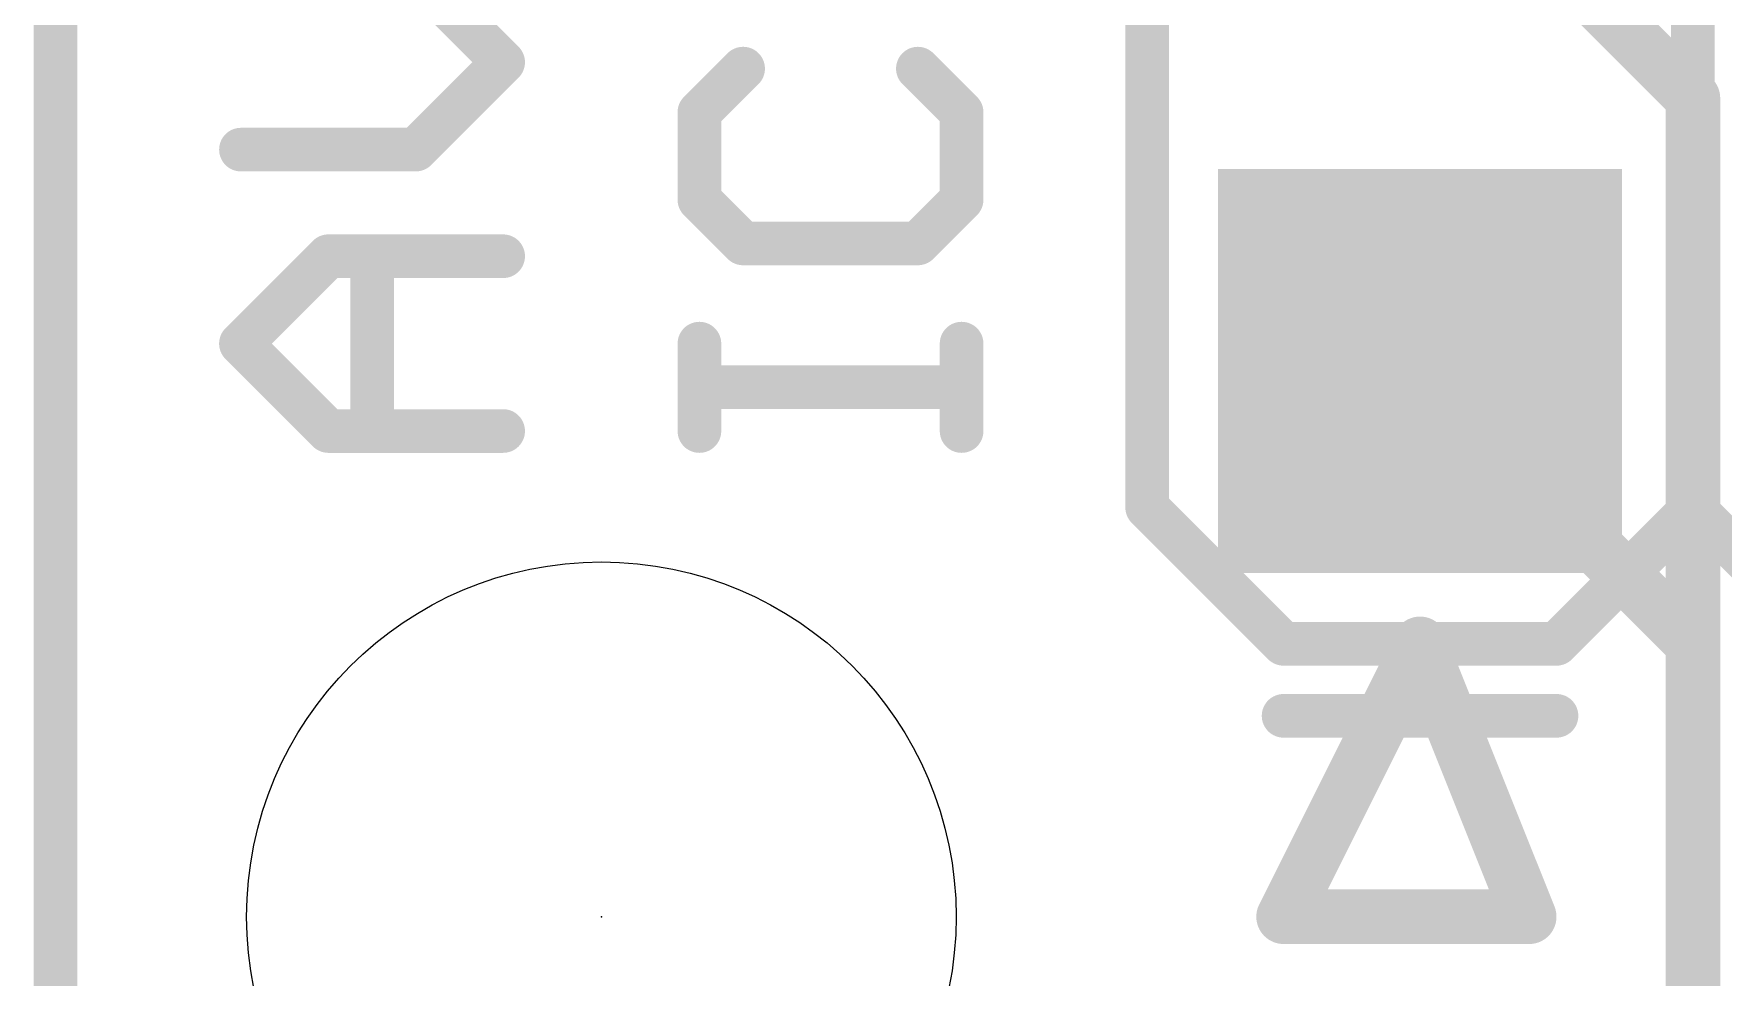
# Model space of a CAD drawing. Extents: x -66 to 17.9, y -10.2 to 50.9.
# Drawn here: x -0.1 to 7.76, y 22.58 to 26.97 of the extents above; entities that cross this region are included whole.
import ezdxf

# ---------------------------------------------------------------- set-up
doc = ezdxf.new("R2010")
doc.units = 0
for name, color, linetype in [('1', 12, 'CONTINUOUS'), ('16', 132, 'CONTINUOUS'), ('17', 110, 'CONTINUOUS'), ('20', 53, 'CONTINUOUS'), ('21', 41, 'CONTINUOUS'), ('23', 53, 'CONTINUOUS'), ('51', 53, 'CONTINUOUS')]:
    doc.layers.add(name, color=color, linetype=linetype)

# ---------------------------------------------------------------- blocks, each defined once
blk = doc.blocks.new('RECT')
blk.add_solid([(-0.5, -0.5), (0.5, -0.5), (-0.5, 0.5), (0.5, 0.5)])
blk = doc.blocks.new('SQUAREP')
blk.add_solid([(-0.5, -0.5), (0.5, -0.5), (-0.5, 0.5), (0.5, 0.5)])

msp = doc.modelspace()

# ---------------------------------------------------------------- linework, layer by layer
at = {"layer": '1', "const_width": 0.254}
for points in [[(6.35, 25.4), (7.62, 24.13)], [(7.62, 24.13), (7.62, 19.05)]]:
    msp.add_lwpolyline(points, dxfattribs=at)
at = {"layer": '1', "const_width": 0.127}
for points in [[(6.3949, 25.4449, 1), (6.3051, 25.3551)], [(7.6835, 24.13, 1), (7.5565, 24.13)], [(7.5751, 24.0851, 1), (7.6649, 24.1749)]]:
    msp.add_lwpolyline(points, format="xyb", dxfattribs=at)
at = {"layer": '16', "const_width": 0.254}
for points in [[(6.35, 27.94), (7.62, 26.67)], [(7.62, 26.67), (7.62, 20.32)]]:
    msp.add_lwpolyline(points, dxfattribs=at)
at = {"layer": '16', "const_width": 0.127}
for points in [[(7.6835, 26.67, 1), (7.5565, 26.67)], [(7.5751, 26.6251, 1), (7.6649, 26.7149)]]:
    msp.add_lwpolyline(points, format="xyb", dxfattribs=at)
at = {"layer": '20', "const_width": 0.2032}
msp.add_lwpolyline([(0, 32.766), (0, 0)], dxfattribs=at)
at = {"layer": '20'}
msp.add_circle((2.54, 22.86), 1.651, dxfattribs=at)
at = {"layer": '21'}
for points, const_width in [([(2.0828, 26.8371), (1.6761, 27.2438)], 0.2032), ([(1.6761, 26.4303), (2.0828, 26.8371)], 0.2032), ([(3.1995, 26.8072), (2.9962, 26.6039)], 0.2032), ([(4.2164, 26.6039), (4.013, 26.8072)], 0.2032), ([(2.9962, 26.6039), (2.9962, 26.1971)], 0.2032), ([(4.2164, 26.1971), (4.2164, 26.6039)], 0.2032), ([(0.8626, 26.4303), (1.6761, 26.4303)], 0.2032), ([(2.9962, 26.1971), (3.1995, 25.9938)], 0.2032), ([(4.013, 25.9938), (4.2164, 26.1971)], 0.2032), ([(0.8626, 25.5273), (1.2693, 25.9341)], 0.2032), ([(1.2693, 25.9341), (2.0828, 25.9341)], 0.2032), ([(1.4727, 25.1206), (1.4727, 25.9341)], 0.2032), ([(3.1995, 25.9938), (4.013, 25.9938)], 0.2032), ([(1.2693, 25.1206), (0.8626, 25.5273)], 0.2032), ([(2.9962, 25.1206), (2.9962, 25.5273)], 0.2032), ([(4.2164, 25.1206), (4.2164, 25.5273)], 0.2032), ([(4.2164, 25.324), (2.9962, 25.324)], 0.2032), ([(2.0828, 25.1206), (1.2693, 25.1206)], 0.2032), ([(6.35, 24.13), (5.715, 22.86)], 0.254), ([(6.858, 22.86), (6.35, 24.13)], 0.254), ([(5.715, 22.86), (6.858, 22.86)], 0.254)]:
    msp.add_lwpolyline(points, dxfattribs=dict(at, const_width=const_width))
for points, const_width in [([(2.1187, 26.8012, 1), (2.0469, 26.873)], 0.1016), ([(2.0469, 26.8012, 1), (2.1187, 26.873)], 0.1016), ([(3.2355, 26.7713, 1), (3.1636, 26.8432)], 0.1016), ([(4.0489, 26.8432, 1), (3.9771, 26.7713)], 0.1016), ([(2.9602, 26.6398, 1), (3.0321, 26.5679)], 0.1016), ([(3.047, 26.6039, 1), (2.9454, 26.6039)], 0.1016), ([(4.2672, 26.6039, 1), (4.1656, 26.6039)], 0.1016), ([(4.1805, 26.5679, 1), (4.2523, 26.6398)], 0.1016), ([(0.8626, 26.4811, 1), (0.8626, 26.3795)], 0.1016), ([(1.6401, 26.4662, 1), (1.712, 26.3944)], 0.1016), ([(1.6761, 26.3795, 1), (1.6761, 26.4811)], 0.1016), ([(3.0321, 26.233, 1), (2.9602, 26.1612)], 0.1016), ([(4.2523, 26.1612, 1), (4.1805, 26.233)], 0.1016), ([(2.9454, 26.1971, 1), (3.047, 26.1971)], 0.1016), ([(4.1656, 26.1971, 1), (4.2672, 26.1971)], 0.1016), ([(1.2693, 25.9849, 1), (1.2693, 25.8833)], 0.1016), ([(1.3052, 25.8982, 1), (1.2334, 25.97)], 0.1016), ([(1.5235, 25.9341, 1), (1.4219, 25.9341)], 0.1016), ([(2.0828, 25.8833, 1), (2.0828, 25.9849)], 0.1016), ([(3.1995, 26.0446, 1), (3.1995, 25.943)], 0.1016), ([(3.1636, 25.9578, 1), (3.2355, 26.0297)], 0.1016), ([(3.9771, 26.0297, 1), (4.0489, 25.9578)], 0.1016), ([(4.013, 25.943, 1), (4.013, 26.0446)], 0.1016), ([(0.8985, 25.5633, 1), (0.8266, 25.4914)], 0.1016), ([(0.8266, 25.5633, 1), (0.8985, 25.4914)], 0.1016), ([(3.047, 25.5273, 1), (2.9454, 25.5273)], 0.1016), ([(4.2672, 25.5273, 1), (4.1656, 25.5273)], 0.1016), ([(2.9962, 25.3748, 1), (2.9962, 25.2732)], 0.1016), ([(4.2164, 25.2732, 1), (4.2164, 25.3748)], 0.1016), ([(1.2693, 25.1714, 1), (1.2693, 25.0698)], 0.1016), ([(1.2334, 25.0847, 1), (1.3052, 25.1565)], 0.1016), ([(1.4219, 25.1206, 1), (1.5235, 25.1206)], 0.1016), ([(2.0828, 25.0698, 1), (2.0828, 25.1714)], 0.1016), ([(2.9454, 25.1206, 1), (3.047, 25.1206)], 0.1016), ([(4.1656, 25.1206, 1), (4.2672, 25.1206)], 0.1016), ([(6.409, 24.1536, 1), (6.291, 24.1064)], 0.127), ([(6.4068, 24.1016, 1), (6.2932, 24.1584)], 0.127), ([(5.715, 22.9235, 1), (5.715, 22.7965)], 0.127), ([(6.858, 22.7965, 1), (6.858, 22.9235)], 0.127), ([(5.6582, 22.8884, 1), (5.7718, 22.8316)], 0.127), ([(6.799, 22.8364, 1), (6.917, 22.8836)], 0.127)]:
    msp.add_lwpolyline(points, format="xyb", dxfattribs=dict(at, const_width=const_width))
at = {"layer": '23'}
msp.add_point((2.54, 22.86), dxfattribs=at)
at = {"layer": '51', "const_width": 0.2032}
for points in [[(5.08, 24.765), (5.08, 28.575)], [(7.62, 28.575), (7.62, 24.765)], [(5.08, 24.765), (5.715, 24.13)], [(6.985, 24.13), (7.62, 24.765)], [(7.62, 24.765), (8.255, 24.13)], [(5.715, 24.13), (6.985, 24.13)], [(6.985, 23.795), (5.715, 23.795)]]:
    msp.add_lwpolyline(points, dxfattribs=at)
at = {"layer": '51', "const_width": 0.1016}
for points in [[(5.1159, 24.8009, 1), (5.0441, 24.7291)], [(7.6559, 24.8009, 1), (7.5841, 24.7291)], [(7.6559, 24.7291, 1), (7.5841, 24.8009)], [(5.0292, 24.765, 1), (5.1308, 24.765)], [(7.5692, 24.765, 1), (7.6708, 24.765)], [(5.715, 24.1808, 1), (5.715, 24.0792)], [(5.6791, 24.0941, 1), (5.7509, 24.1659)], [(6.9491, 24.1659, 1), (7.0209, 24.0941)], [(6.985, 24.0792, 1), (6.985, 24.1808)], [(5.715, 23.8458, 1), (5.715, 23.7442)], [(6.985, 23.7442, 1), (6.985, 23.8458)]]:
    msp.add_lwpolyline(points, format="xyb", dxfattribs=at)

# ---------------------------------------------------------------- block references
at = {"layer": '17', "xscale": 1.8796, "yscale": 1.8796}
msp.add_blockref('SQUAREP', (6.35, 25.4), dxfattribs=at)
msp.add_blockref('SQUAREP', (6.35, 25.4), dxfattribs=at)
at = {"layer": '51', "xscale": 0.508, "yscale": 0.508}
msp.add_blockref('RECT', (6.35, 25.4), dxfattribs=at)

doc.saveas('drawing.dxf')
